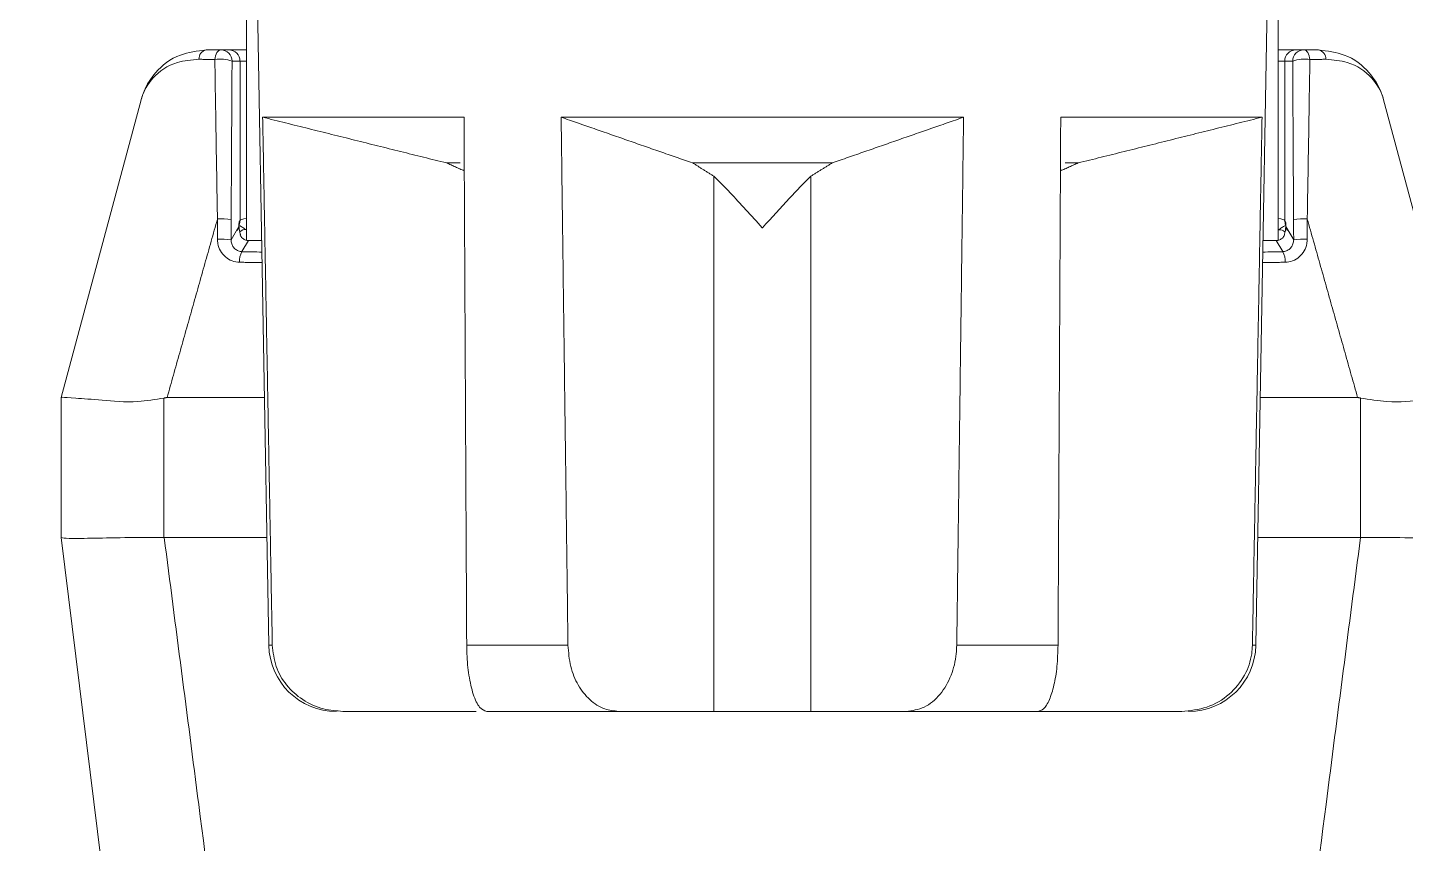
# Model space of a CAD drawing. Extents: x 11 to 120, y 2 to 94.
# Drawn here: x 113.356 to 114.585, y 36.286 to 37.014 of the extents above; entities that cross this region are included whole.
import ezdxf

# ---------------------------------------------------------------- set-up
doc = ezdxf.new("R2010")
doc.units = 0
doc.header["$MEASUREMENT"] = 0
doc.linetypes.add('SLD-Solid', pattern=[0])
doc.layers.add('OBJECT', color=7, linetype='CONTINUOUS')

msp = doc.modelspace()

# ---------------------------------------------------------------- linework, layer by layer
at = {"layer": 'OBJECT', "color": 7, "linetype": 'SLD-Solid', "lineweight": 15}
for p, q in [((113.5516, 36.8241), (113.5516, 37.1754)), ((114.4716, 37.1754), (114.4716, 36.8241)), ((113.5616, 37.0339), (113.5716, 36.4629)), ((114.4516, 36.4629), (114.4616, 37.0339)), ((113.5288, 36.9939), (113.5359, 36.9939)), ((113.5359, 36.9939), (113.5515, 36.9939)), ((114.4873, 36.9939), (114.4717, 36.9939)), ((114.4944, 36.9939), (114.4873, 36.9939)), ((113.5459, 36.9839), (113.5388, 36.9839)), ((113.5459, 36.8419), (113.5459, 36.9839)), ((113.5516, 36.9839), (113.5459, 36.9839)), ((114.4716, 36.9839), (114.4773, 36.9839)), ((114.4773, 36.8419), (114.4773, 36.9839)), ((114.4773, 36.9839), (114.4844, 36.9839)), ((113.3866, 36.6839), (113.4577, 36.9494)), ((114.6366, 36.6839), (114.5654, 36.9494)), ((113.7456, 36.9339), (113.5661, 36.9339)), ((114.191, 36.9339), (113.8322, 36.9339)), ((114.4571, 36.9339), (114.2776, 36.9339)), ((113.7421, 36.8931), (113.7301, 36.8931)), ((114.0737, 36.8931), (113.9495, 36.8931)), ((114.2931, 36.8931), (114.2816, 36.8931)), ((113.9684, 36.4039), (113.9684, 36.8813)), ((114.0548, 36.4039), (114.0548, 36.8813)), ((113.5451, 36.8406), (113.5459, 36.8419)), ((114.4781, 36.8406), (114.4773, 36.8419)), ((113.5379, 36.8244), (113.545, 36.8363)), ((113.545, 36.8363), (113.545, 36.8387)), ((113.5462, 36.8293), (113.546, 36.8289)), ((114.477, 36.8293), (114.4772, 36.8289)), ((114.4782, 36.8363), (114.4782, 36.8387)), ((114.4853, 36.8244), (114.4782, 36.8363)), ((113.5535, 36.8238), (113.5476, 36.814)), ((113.5535, 36.8238), (113.5558, 36.8238)), ((113.5536, 36.8238), (113.5535, 36.8238)), ((113.5653, 36.8238), (113.5558, 36.8238)), ((113.5653, 36.8238), (113.5558, 36.8238)), ((113.5558, 36.8238), (113.5558, 36.8238)), ((114.4674, 36.8238), (114.4579, 36.8238)), ((114.4674, 36.8238), (114.4579, 36.8238)), ((114.4674, 36.8238), (114.4697, 36.8238)), ((114.4674, 36.8238), (114.4674, 36.8238)), ((114.4696, 36.8238), (114.4697, 36.8238)), ((114.4697, 36.8238), (114.4756, 36.814)), ((113.3866, 36.5589), (113.3866, 36.6839)), ((113.3866, 36.6839), (113.3866, 36.6839)), ((113.4781, 36.6834), (113.4781, 36.5589)), ((113.4809, 36.6839), (113.5677, 36.6839)), ((114.5423, 36.6839), (114.4555, 36.6839)), ((114.545, 36.6834), (114.545, 36.5589)), ((113.3866, 36.5589), (113.3866, 36.5589)), ((113.422, 36.2703), (113.3866, 36.5589)), ((113.4783, 36.5589), (113.5699, 36.5589)), ((114.5449, 36.5589), (114.4533, 36.5589)), ((113.5716, 36.4629), (113.5747, 36.4629)), ((113.748, 36.4629), (113.8383, 36.4629)), ((114.1849, 36.4629), (114.2752, 36.4629)), ((114.4485, 36.4629), (114.4516, 36.4629)), ((113.7565, 36.4039), (113.6377, 36.4039)), ((113.8834, 36.4039), (113.7659, 36.4039)), ((113.7664, 36.4039), (113.802, 36.4039)), ((113.9684, 36.4039), (113.8834, 36.4039)), ((113.9684, 36.4039), (114.0548, 36.4039)), ((114.0548, 36.4039), (114.1398, 36.4039)), ((114.2573, 36.4039), (114.1398, 36.4039)), ((114.2212, 36.4039), (114.2667, 36.4039)), ((114.2667, 36.4039), (114.3855, 36.4039))]:
    msp.add_line(p, q, dxfattribs=at)
at = {"layer": 'OBJECT', "color": 7, "linetype": 'SLD-Solid', "lineweight": 15, "flags": 128}
for points in [[(113.5235, 36.9853), (113.5237, 36.987), (113.5241, 36.9887), (113.5246, 36.9902), (113.5253, 36.9915), (113.526, 36.9925), (113.5269, 36.9933), (113.5278, 36.9937), (113.5288, 36.9939)], [(114.4997, 36.9853), (114.4995, 36.987), (114.4991, 36.9887), (114.4986, 36.9902), (114.4979, 36.9915), (114.4971, 36.9925), (114.4963, 36.9933), (114.4954, 36.9937), (114.4944, 36.9939)], [(113.5558, 36.8238), (113.5552, 36.8238), (113.5536, 36.8238)], [(114.4696, 36.8238), (114.469, 36.8238), (114.4674, 36.8238)]]:
    msp.add_lwpolyline(points, dxfattribs=at)
at = {"layer": 'OBJECT', "color": 7, "linetype": 'SLD-Solid', "lineweight": 15}
for centre, radius, start, end in [((114.0116, 40.5189), 5.0469, 185.0381, 264.7135), ((114.0116, 40.5189), 5.0469, 275.1971, 354.7076), ((114.0116, 40.5189), 4.9469, 185.8926, 264.1122), ((114.0116, 40.5189), 4.9469, 275.8814, 354.1042), ((114.0116, 40.5189), 4.8857, 186.0606, 263.9478), ((114.0116, 40.5189), 4.8857, 276.0436, 353.9454), ((114.0116, 40.5189), 4.6263, 186.7976, 263.2024), ((114.0116, 40.5189), 4.6263, 276.797, 353.2042), ((114.0116, 40.5189), 4.4142, 187.4899, 262.5279), ((113.5174, 36.986), 0.00813, 102.1963, 182.4272), ((113.5288, 36.9839), 0.00999, 359.9607, 89.9607), ((113.5359, 36.9839), 0.00999, 359.9607, 89.9607), ((114.4873, 36.9839), 0.00999, 90.0393, 180.0393), ((114.4944, 36.9839), 0.00999, 90.0393, 180.0393), ((114.5058, 36.986), 0.00813, 357.5728, 77.8037), ((113.5285, 36.9562), 0.0296, 69.6956, 99.7784), ((114.4947, 36.9562), 0.0296, 80.2216, 110.3044), ((113.529, 36.7754), 0.0678, 82.3869, 92.6803), ((113.5359, 36.8419), 0.00992, 336.6523, 0.2694), ((114.4873, 36.8419), 0.00992, 179.7306, 203.3477), ((114.4942, 36.7754), 0.0678, 87.3197, 97.6131), ((113.5509, 36.8264), 0.00733, 82.3717, 135.0105), ((114.4725, 36.8264), 0.0072, 46.1304, 93.8953), ((113.529, 36.7573), 0.0678, 82.3868, 92.6801), ((114.4942, 36.7573), 0.0678, 87.3199, 97.6132), ((113.5608, 36.8061), 0.0153, 149.2139, 185.9958), ((114.4624, 36.8061), 0.0153, 354.0042, 30.7861), ((113.6316, 36.4639), 0.06, 181, 270), ((114.3916, 36.4639), 0.06, 270, 359)]:
    msp.add_arc(centre, radius, start, end, dxfattribs=at)
for centre, major_axis, ratio, start_param, end_param in [((113.5608, 36.8418), (0.015, 0), 0.145814, 2.233983, 3.089233), ((114.4624, 36.8418), (0.015, 0), 0.145814, 0.05236, 0.90761), ((113.5326, 36.853), (-0.008, 0.0234), 0.411517, 3.54502, 3.919031), ((113.5425, 36.853), (-0.002, 0.016), 0.100662, 3.339482, 3.812184), ((113.5513, 36.8301), (-0.004, 0.0117), 0.411517, 0.876129, 1.497694), ((114.4719, 36.8301), (0.004, 0.0117), 0.411517, 4.785491, 5.407056), ((114.4807, 36.853), (0.002, 0.016), 0.100662, 2.471001, 2.943703), ((114.4906, 36.853), (0.008, 0.0234), 0.411517, 2.364154, 2.738165), ((114.0116, 37.0042), (2.2237, 0), 0.08749, 4.50219, 4.510381), ((114.0116, 37.0042), (2.2237, 0), 0.08749, 4.914397, 4.922588)]:
    msp.add_ellipse(centre, major_axis=major_axis, ratio=ratio, start_param=start_param, end_param=end_param, dxfattribs=at)
for points, knots in [([(113.4577, 36.9494), (113.4578, 36.9495), (113.458, 36.9503), (113.4587, 36.9529), (113.4618, 36.9614), (113.4708, 36.9757), (113.4893, 36.9906), (113.5077, 36.9929), (113.5157, 36.9939)], [0, 0, 0, 0, 0.00366, 0.034965, 0.112488, 0.381452, 0.732443, 1, 1, 1, 1]), ([(114.5654, 36.9494), (114.5654, 36.9495), (114.5652, 36.9503), (114.5645, 36.9529), (114.5614, 36.9614), (114.5524, 36.9757), (114.5339, 36.9906), (114.5155, 36.9929), (114.5075, 36.9939)], [0, 0, 0, 0, 0.00366, 0.034965, 0.112488, 0.381452, 0.732443, 1, 1, 1, 1]), ([(113.5093, 36.9856), (113.5026, 36.985), (113.4856, 36.9835), (113.4676, 36.9703), (113.46, 36.9572), (113.4579, 36.9501), (113.4578, 36.9495), (113.4577, 36.9494)], [0, 0, 0, 0, 0.244744, 0.626729, 0.967928, 0.996144, 1, 1, 1, 1]), ([(113.5258, 36.8431), (113.5257, 36.8498), (113.5251, 36.8831), (113.5243, 36.9306), (113.5237, 36.9711), (113.5235, 36.9853)], [0, 0, 0, 0, 0.139683, 0.698663, 1, 1, 1, 1]), ([(114.4974, 36.8431), (114.4975, 36.8498), (114.4981, 36.8831), (114.4989, 36.9306), (114.4995, 36.9711), (114.4997, 36.9853)], [0, 0, 0, 0, 0.139683, 0.698663, 1, 1, 1, 1]), ([(114.5139, 36.9856), (114.5206, 36.985), (114.5376, 36.9835), (114.5556, 36.9703), (114.5632, 36.9572), (114.5653, 36.9501), (114.5654, 36.9495), (114.5654, 36.9494)], [0, 0, 0, 0, 0.244744, 0.626729, 0.967928, 0.996144, 1, 1, 1, 1]), ([(114.0116, 36.8351), (114.0115, 36.8352), (114.0019, 36.8459), (113.9866, 36.863), (113.9732, 36.8765), (113.9684, 36.8813)], [0, 0, 0, 0, 0.004613, 0.647697, 1, 1, 1, 1]), ([(114.0548, 36.8813), (114.0485, 36.875), (114.0349, 36.8611), (114.0197, 36.8441), (114.0117, 36.8352), (114.0116, 36.8351)], [0, 0, 0, 0, 0.458054, 0.995388, 1, 1, 1, 1]), ([(113.5448, 36.8374), (113.545, 36.8373), (113.5456, 36.8371), (113.5487, 36.8355), (113.5508, 36.8337), (113.5515, 36.8338), (113.5516, 36.8339)], [0, 0, 0, 0, 0.276385, 0.561762, 0.909296, 1, 1, 1, 1]), ([(113.545, 36.8387), (113.545, 36.839), (113.545, 36.8396), (113.5451, 36.8402), (113.5451, 36.8405), (113.5451, 36.8406), (113.5451, 36.8406)], [0, 0, 0, 0, 0.441079, 0.822105, 0.939417, 1, 1, 1, 1]), ([(113.5535, 36.8238), (113.553, 36.8239), (113.5517, 36.824), (113.5497, 36.8247), (113.5474, 36.8264), (113.5465, 36.8279), (113.546, 36.8289)], [0, 0, 0, 0, 0.116463, 0.269448, 0.542695, 1, 1, 1, 1]), ([(114.4697, 36.8238), (114.4702, 36.8239), (114.4715, 36.824), (114.4735, 36.8247), (114.4758, 36.8264), (114.4767, 36.8279), (114.4772, 36.8289)], [0, 0, 0, 0, 0.116463, 0.269448, 0.542695, 1, 1, 1, 1]), ([(114.4784, 36.8374), (114.4782, 36.8373), (114.4776, 36.8371), (114.4745, 36.8355), (114.4724, 36.8337), (114.4717, 36.8338), (114.4716, 36.8339)], [0, 0, 0, 0, 0.276385, 0.561762, 0.909296, 1, 1, 1, 1]), ([(114.4782, 36.8387), (114.4782, 36.839), (114.4782, 36.8396), (114.4781, 36.8402), (114.4781, 36.8405), (114.4781, 36.8406), (114.4781, 36.8406)], [0, 0, 0, 0, 0.441079, 0.822105, 0.939417, 1, 1, 1, 1]), ([(113.5455, 36.8045), (113.5433, 36.8048), (113.5387, 36.8053), (113.5327, 36.809), (113.5282, 36.8144), (113.5261, 36.8201), (113.5259, 36.8237), (113.5258, 36.825)], [0, 0, 0, 0, 0.219062, 0.43802, 0.659218, 0.879999, 1, 1, 1, 1]), ([(113.5379, 36.8244), (113.5381, 36.8233), (113.5383, 36.8209), (113.54, 36.8177), (113.5427, 36.8153), (113.5454, 36.8141), (113.5471, 36.814), (113.5476, 36.814)], [0, 0, 0, 0, 0.219004, 0.437501, 0.669165, 0.907193, 1, 1, 1, 1]), ([(114.4853, 36.8244), (114.4851, 36.8233), (114.4849, 36.8209), (114.4832, 36.8177), (114.4805, 36.8153), (114.4778, 36.8141), (114.4761, 36.814), (114.4756, 36.814)], [0, 0, 0, 0, 0.219004, 0.437501, 0.669165, 0.907193, 1, 1, 1, 1]), ([(114.4777, 36.8045), (114.4799, 36.8048), (114.4845, 36.8053), (114.4905, 36.809), (114.495, 36.8144), (114.4971, 36.8201), (114.4973, 36.8237), (114.4974, 36.825)], [0, 0, 0, 0, 0.219062, 0.43802, 0.659218, 0.879999, 1, 1, 1, 1]), ([(113.3866, 36.6839), (113.3868, 36.684), (113.3876, 36.6842), (113.3976, 36.6833), (113.4214, 36.6818), (113.4501, 36.6787), (113.4703, 36.6821), (113.4781, 36.6834)], [0, 0, 0, 0, 0.097508, 0.351331, 0.599304, 0.843154, 1, 1, 1, 1]), ([(114.6366, 36.6839), (114.6364, 36.684), (114.6356, 36.6842), (114.6256, 36.6833), (114.6018, 36.6818), (114.5731, 36.6787), (114.5529, 36.6821), (114.545, 36.6834)], [0, 0, 0, 0, 0.097508, 0.351331, 0.599304, 0.843154, 1, 1, 1, 1]), ([(113.3866, 36.5589), (113.388, 36.5586), (113.3907, 36.5581), (113.4115, 36.5582), (113.4412, 36.559), (113.4661, 36.5589), (113.4781, 36.5589)], [0, 0, 0, 0, 0.253584, 0.507165, 0.760847, 1, 1, 1, 1]), ([(113.4783, 36.5589), (113.4886, 36.4796), (113.5062, 36.3432), (113.5238, 36.2067), (113.5311, 36.1497)], [0, 0, 0, 0, 0.581449, 1, 1, 1, 1]), ([(114.5449, 36.5589), (114.5346, 36.4796), (114.517, 36.3432), (114.4994, 36.2067), (114.4921, 36.1497)], [0, 0, 0, 0, 0.581449, 1, 1, 1, 1]), ([(114.6366, 36.5589), (114.6352, 36.5586), (114.6325, 36.5581), (114.6117, 36.5582), (114.582, 36.559), (114.5571, 36.5589), (114.545, 36.5589)], [0, 0, 0, 0, 0.253584, 0.507165, 0.760847, 1, 1, 1, 1]), ([(113.5747, 36.4629), (113.5754, 36.4565), (113.5769, 36.4436), (113.5869, 36.4266), (113.6015, 36.4134), (113.6193, 36.4053), (113.6318, 36.4043), (113.6377, 36.4039)], [0, 0, 0, 0, 0.198025, 0.395861, 0.598899, 0.81482, 1, 1, 1, 1]), ([(113.7659, 36.4039), (113.7637, 36.4046), (113.7594, 36.4061), (113.7537, 36.4179), (113.7498, 36.435), (113.7482, 36.4511), (113.748, 36.4603), (113.748, 36.4629)], [0, 0, 0, 0, 0.241746, 0.484004, 0.711798, 0.92205, 1, 1, 1, 1]), ([(113.8383, 36.4629), (113.8388, 36.4565), (113.8399, 36.4436), (113.847, 36.4266), (113.8575, 36.4134), (113.8702, 36.4053), (113.8792, 36.4043), (113.8834, 36.4039)], [0, 0, 0, 0, 0.198025, 0.395861, 0.598899, 0.81482, 1, 1, 1, 1]), ([(114.1398, 36.4039), (114.1453, 36.4046), (114.1562, 36.4061), (114.1704, 36.4179), (114.1804, 36.435), (114.1844, 36.4511), (114.1848, 36.4603), (114.1849, 36.4629)], [0, 0, 0, 0, 0.241746, 0.484004, 0.711798, 0.92205, 1, 1, 1, 1]), ([(114.2752, 36.4629), (114.275, 36.4565), (114.2746, 36.4436), (114.2717, 36.4266), (114.2676, 36.4134), (114.2625, 36.4053), (114.259, 36.4043), (114.2573, 36.4039)], [0, 0, 0, 0, 0.198025, 0.395861, 0.598899, 0.81482, 1, 1, 1, 1]), ([(114.3855, 36.4039), (114.3931, 36.4046), (114.4083, 36.4061), (114.4283, 36.4179), (114.4422, 36.435), (114.4478, 36.4511), (114.4484, 36.4603), (114.4485, 36.4629)], [0, 0, 0, 0, 0.241746, 0.484004, 0.711798, 0.92205, 1, 1, 1, 1])]:
    msp.add_open_spline(points, degree=3, knots=knots, dxfattribs=at)
for points in [[(113.5157, 36.9939), (113.5288, 36.9939)], [(114.5075, 36.9939), (114.4944, 36.9939)], [(113.5235, 36.9853), (113.5093, 36.9856)], [(113.5388, 36.9839), (113.538, 36.8426)], [(114.4844, 36.9839), (114.4852, 36.8426)], [(114.4997, 36.9853), (114.5139, 36.9856)], [(113.5661, 36.9339), (113.5747, 36.4629)], [(113.7301, 36.8931), (113.5661, 36.9339)], [(113.748, 36.4629), (113.7456, 36.9339)], [(113.8322, 36.9339), (113.8383, 36.4629)], [(113.9495, 36.8931), (113.8322, 36.9339)], [(114.191, 36.9339), (114.0737, 36.8931)], [(114.1849, 36.4629), (114.191, 36.9339)], [(114.2776, 36.9339), (114.2752, 36.4629)], [(114.4571, 36.9339), (114.2931, 36.8931)], [(114.4485, 36.4629), (114.4571, 36.9339)], [(113.7458, 36.8861), (113.7301, 36.8931)], [(113.9684, 36.8813), (113.9495, 36.8931)], [(114.0737, 36.8931), (114.0548, 36.8813)], [(114.2931, 36.8931), (114.2774, 36.8861)], [(113.5258, 36.8431), (113.4809, 36.6839)], [(113.5258, 36.825), (113.5258, 36.8431)], [(113.538, 36.8426), (113.5379, 36.8244)], [(114.4852, 36.8426), (114.4853, 36.8244)], [(114.4974, 36.825), (114.4974, 36.8431)], [(114.4974, 36.8431), (114.5423, 36.6839)], [(113.5656, 36.8043), (113.5455, 36.8045)], [(114.4576, 36.8043), (114.4777, 36.8045)], [(113.4809, 36.6839), (113.4781, 36.6834)], [(114.5423, 36.6839), (114.545, 36.6834)], [(113.4781, 36.5589), (113.4783, 36.5589)], [(114.545, 36.5589), (114.5449, 36.5589)]]:
    msp.add_open_spline(points, degree=1, dxfattribs=at)

doc.saveas('drawing.dxf')
